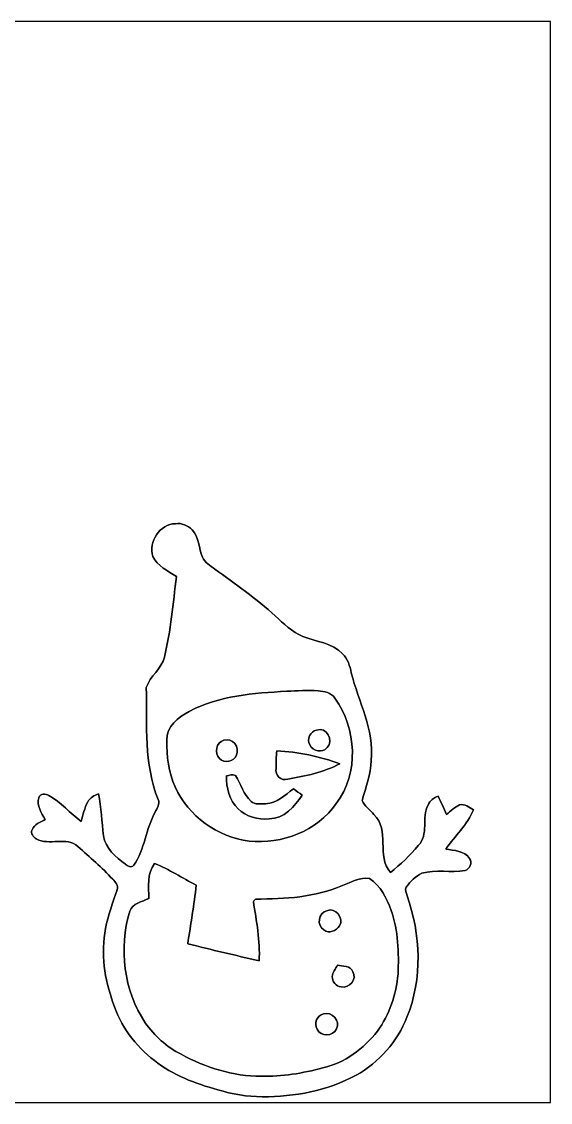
# Model space of a CAD drawing. Header units: centimetres. Extents: x -16.8 to 16.8, y -16.7 to 16.7.
# Drawn here: x 0.46 to 16.77, y -16.67 to 16.67 of the extents above; entities that cross this region are included whole.
import ezdxf

# ---------------------------------------------------------------- set-up
doc = ezdxf.new("R2010")
doc.units = ezdxf.units.CM
doc.header["$MEASUREMENT"] = 0
doc.layers.add('Layer 1', color=7, linetype='Continuous')

msp = doc.modelspace()

# ---------------------------------------------------------------- linework, layer by layer
at = {"layer": 'Layer 1', "color": 7}
for points, knots in [([(-16.77458, 16.66875), (-16.77458, 16.66875), (16.77458, 16.66875), (16.77458, 16.66875), (16.77458, 16.66875), (16.77458, 16.66875), (16.77458, -16.66875), (16.77458, -16.66875), (16.77458, -16.66875), (16.77458, -16.66875), (-16.77458, -16.66875), (-16.77458, -16.66875), (-16.77458, -16.66875), (-16.77458, -16.66875), (-16.77458, 16.66875), (-16.77458, 16.66875), (-16.77458, 16.66875), (-16.77458, 16.66875), (-16.77458, 16.66875), (-16.77458, 16.66875)], [0, 0, 0, 0, 0.16666667, 0.16666667, 0.16666667, 0.16666667, 0.33333333, 0.33333333, 0.33333333, 0.33333333, 0.5, 0.5, 0.5, 0.5, 0.66666667, 0.66666667, 0.66666667, 0.66666667, 1, 1, 1, 1]), ([(4.50991, 0.17074), (4.64079, -0.13476), (4.97699, -0.26988), (5.23557, -0.44768), (5.23557, -0.44768), (5.13151, -1.27741), (5.0606, -2.11631), (4.86692, -2.93123), (4.86692, -2.93123), (4.77555, -3.30024), (4.42489, -3.5179), (4.30318, -3.87033), (4.30318, -3.87033), (4.3367, -5.0225), (4.22628, -6.229), (4.67042, -7.32261), (4.67042, -7.32261), (4.73781, -7.46019), (4.63726, -7.5946), (4.58047, -7.71525), (4.58047, -7.71525), (4.29189, -8.23172), (4.26261, -8.86354), (3.91795, -9.35284), (3.91795, -9.35284), (3.85727, -9.45092), (3.72533, -9.37225), (3.66148, -9.32039), (3.66148, -9.32039), (3.36726, -9.10096), (3.03706, -8.83532), (2.98909, -8.44479), (2.98909, -8.44479), (2.93088, -8.0137), (2.91394, -7.57731), (2.8321, -7.14939), (2.8321, -7.14939), (2.70087, -7.20019), (2.56787, -7.27287), (2.49731, -7.40022), (2.49731, -7.40022), (2.40418, -7.59001), (2.35268, -7.79639), (2.29799, -7.99959), (2.29799, -7.99959), (1.95157, -7.75053), (1.67534, -7.40869), (1.29575, -7.20584), (1.29575, -7.20584), (1.19556, -7.14657), (1.03364, -7.13669), (0.98989, -7.27075), (0.98989, -7.27075), (0.91334, -7.51346), (1.06962, -7.74241), (1.18745, -7.94209), (1.18745, -7.94209), (1.03505, -8.02111), (0.85196, -8.09061), (0.77964, -8.26029), (0.77964, -8.26029), (0.72637, -8.37106), (0.82479, -8.48325), (0.91158, -8.54251), (0.91158, -8.54251), (1.30246, -8.75947), (1.84503, -8.46032), (2.19498, -8.77605), (2.19498, -8.77605), (2.56328, -9.10096), (2.93405, -9.42446), (3.26919, -9.78429), (3.26919, -9.78429), (3.34469, -9.87037), (3.46075, -9.98079), (3.40607, -10.10849), (3.40607, -10.10849), (3.27201, -10.50361), (3.12667, -10.89695), (3.04941, -11.309), (3.04941, -11.309), (2.90371, -12.0717), (3.01307, -12.86404), (3.27766, -13.58865), (3.27766, -13.58865), (3.49814, -14.30091), (3.96628, -14.92603), (4.55507, -15.37723), (4.55507, -15.37723), (5.12304, -15.83231), (5.81625, -16.0849), (6.50875, -16.28034), (6.50875, -16.28034), (6.95466, -16.41193), (7.41786, -16.49659), (7.88423, -16.49448), (7.88423, -16.49448), (8.88259, -16.50294), (9.8993, -16.3068), (10.78371, -15.8302), (10.78371, -15.8302), (11.48962, -15.43544), (12.05794, -14.79409), (12.34722, -14.03703), (12.34722, -14.03703), (12.83794, -12.85064), (12.77197, -11.48927), (12.35075, -10.2937), (12.35075, -10.2937), (12.33558, -10.21327), (12.26608, -10.11132), (12.32429, -10.03088), (12.32429, -10.03088), (12.44424, -9.84885), (12.61886, -9.70174), (12.81148, -9.60191), (12.81148, -9.60191), (13.24222, -9.47349), (13.70189, -9.59097), (14.14074, -9.51689), (14.14074, -9.51689), (14.28891, -9.47173), (14.37781, -9.27735), (14.27939, -9.14612), (14.27939, -9.14612), (14.12487, -8.89952), (13.80031, -8.90446), (13.54702, -8.85437), (13.54702, -8.85437), (13.82959, -8.44867), (14.21483, -8.11071), (14.39968, -7.64081), (14.39968, -7.64081), (14.2621, -7.57837), (14.13757, -7.44537), (13.97317, -7.48912), (13.97317, -7.48912), (13.82042, -7.56003), (13.70083, -7.68456), (13.56713, -7.78369), (13.56713, -7.78369), (13.48105, -7.59601), (13.40238, -7.40481), (13.3096, -7.22066), (13.3096, -7.22066), (13.18189, -7.27922), (13.04925, -7.35401), (13.00092, -7.49653), (13.00092, -7.49653), (12.79172, -7.88741), (13.03232, -8.41128), (12.69859, -8.74571), (12.69859, -8.74571), (12.44494, -9.05298), (12.15249, -9.32921), (11.83852, -9.57439), (11.83852, -9.57439), (11.39261, -9.06216), (11.8364, -8.26876), (11.32911, -7.7911), (11.32911, -7.7911), (11.22292, -7.63411), (11.03454, -7.53251), (10.96504, -7.35295), (10.96504, -7.35295), (11.07722, -6.94902), (11.23632, -6.54791), (11.24761, -6.12211), (11.24761, -6.12211), (11.33969, -5.17066), (10.85391, -4.31094), (10.63025, -3.41489), (10.63025, -3.41489), (10.58439, -3.20463), (10.52512, -2.98379), (10.36214, -2.83139), (10.36214, -2.83139), (10.03653, -2.49379), (9.54687, -2.45957), (9.13306, -2.29411), (9.13306, -2.29411), (8.80004, -2.16006), (8.54851, -1.89653), (8.28569, -1.66264), (8.28569, -1.66264), (7.70008, -1.13489), (7.05626, -0.67804), (6.41914, -0.21625), (6.41914, -0.21625), (6.2805, -0.11148), (6.1087, -0.02328), (6.04167, 0.14781), (6.04167, 0.14781), (5.92596, 0.42792), (5.93513, 0.75918), (5.72417, 0.99624), (5.72417, 0.99624), (5.58341, 1.11866), (5.39785, 1.21814), (5.20488, 1.18216), (5.20488, 1.18216), (4.72511, 1.17934), (4.36386, 0.61419), (4.50991, 0.17074)], [0, 0, 0, 0, 0.01923077, 0.01923077, 0.01923077, 0.01923077, 0.03846154, 0.03846154, 0.03846154, 0.03846154, 0.05769231, 0.05769231, 0.05769231, 0.05769231, 0.07692308, 0.07692308, 0.07692308, 0.07692308, 0.09615385, 0.09615385, 0.09615385, 0.09615385, 0.11538462, 0.11538462, 0.11538462, 0.11538462, 0.13461538, 0.13461538, 0.13461538, 0.13461538, 0.15384615, 0.15384615, 0.15384615, 0.15384615, 0.17307692, 0.17307692, 0.17307692, 0.17307692, 0.19230769, 0.19230769, 0.19230769, 0.19230769, 0.21153846, 0.21153846, 0.21153846, 0.21153846, 0.23076923, 0.23076923, 0.23076923, 0.23076923, 0.25, 0.25, 0.25, 0.25, 0.26923077, 0.26923077, 0.26923077, 0.26923077, 0.28846154, 0.28846154, 0.28846154, 0.28846154, 0.30769231, 0.30769231, 0.30769231, 0.30769231, 0.32692308, 0.32692308, 0.32692308, 0.32692308, 0.34615385, 0.34615385, 0.34615385, 0.34615385, 0.36538462, 0.36538462, 0.36538462, 0.36538462, 0.38461538, 0.38461538, 0.38461538, 0.38461538, 0.40384615, 0.40384615, 0.40384615, 0.40384615, 0.42307692, 0.42307692, 0.42307692, 0.42307692, 0.44230769, 0.44230769, 0.44230769, 0.44230769, 0.46153846, 0.46153846, 0.46153846, 0.46153846, 0.48076923, 0.48076923, 0.48076923, 0.48076923, 0.5, 0.5, 0.5, 0.5, 0.51923077, 0.51923077, 0.51923077, 0.51923077, 0.53846154, 0.53846154, 0.53846154, 0.53846154, 0.55769231, 0.55769231, 0.55769231, 0.55769231, 0.57692308, 0.57692308, 0.57692308, 0.57692308, 0.59615385, 0.59615385, 0.59615385, 0.59615385, 0.61538462, 0.61538462, 0.61538462, 0.61538462, 0.63461538, 0.63461538, 0.63461538, 0.63461538, 0.65384615, 0.65384615, 0.65384615, 0.65384615, 0.67307692, 0.67307692, 0.67307692, 0.67307692, 0.69230769, 0.69230769, 0.69230769, 0.69230769, 0.71153846, 0.71153846, 0.71153846, 0.71153846, 0.73076923, 0.73076923, 0.73076923, 0.73076923, 0.75, 0.75, 0.75, 0.75, 0.76923077, 0.76923077, 0.76923077, 0.76923077, 0.78846154, 0.78846154, 0.78846154, 0.78846154, 0.80769231, 0.80769231, 0.80769231, 0.80769231, 0.82692308, 0.82692308, 0.82692308, 0.82692308, 0.84615385, 0.84615385, 0.84615385, 0.84615385, 0.86538462, 0.86538462, 0.86538462, 0.86538462, 0.88461538, 0.88461538, 0.88461538, 0.88461538, 0.90384615, 0.90384615, 0.90384615, 0.90384615, 0.92307692, 0.92307692, 0.92307692, 0.92307692, 0.94230769, 0.94230769, 0.94230769, 0.94230769, 0.96153846, 0.96153846, 0.96153846, 0.96153846, 1, 1, 1, 1]), ([(8.64129, -3.98674), (8.96302, -3.97228), (9.28652, -3.95323), (9.60896, -3.97439), (9.60896, -3.97439), (9.79205, -3.99838), (10.01924, -4.02202), (10.12296, -4.20088), (10.12296, -4.20088), (10.79535, -5.13327), (10.88178, -6.51792), (10.16423, -7.44961), (10.16423, -7.44961), (9.58462, -8.30651), (8.48783, -8.70973), (7.47924, -8.61342), (7.47924, -8.61342), (6.5024, -8.48254), (5.60141, -7.84154), (5.19501, -6.93879), (5.19501, -6.93879), (4.99886, -6.48582), (4.93077, -5.98699), (4.93536, -5.49663), (4.93536, -5.49663), (4.93289, -5.07859), (5.28708, -4.78402), (5.62927, -4.60763), (5.62927, -4.60763), (6.55179, -4.11974), (7.61929, -4.0453), (8.64129, -3.98674), (8.64129, -3.98674), (8.64129, -3.98674), (8.64129, -3.98674), (8.64129, -3.98674)], [0, 0, 0, 0, 0.1, 0.1, 0.1, 0.1, 0.2, 0.2, 0.2, 0.2, 0.3, 0.3, 0.3, 0.3, 0.4, 0.4, 0.4, 0.4, 0.5, 0.5, 0.5, 0.5, 0.6, 0.6, 0.6, 0.6, 0.7, 0.7, 0.7, 0.7, 0.8, 0.8, 0.8, 0.8, 1, 1, 1, 1]), ([(9.55746, -5.18301), (9.36202, -5.22111), (9.25477, -5.46806), (9.35214, -5.63951), (9.35214, -5.63951), (9.44386, -5.83882), (9.74266, -5.90479), (9.88907, -5.72629), (9.88907, -5.72629), (10.10461, -5.50968), (9.86719, -5.06554), (9.55746, -5.18301), (9.55746, -5.18301), (9.55746, -5.18301), (9.55746, -5.18301), (9.55746, -5.18301)], [0, 0, 0, 0, 0.2, 0.2, 0.2, 0.2, 0.4, 0.4, 0.4, 0.4, 0.6, 0.6, 0.6, 0.6, 1, 1, 1, 1]), ([(6.6996, -5.4991), (6.46359, -5.56154), (6.39092, -5.89809), (6.56731, -6.06213), (6.56731, -6.06213), (6.71266, -6.229), (7.01075, -6.15844), (7.08766, -5.95736), (7.08766, -5.95736), (7.20125, -5.72029), (6.96242, -5.4035), (6.6996, -5.4991), (6.6996, -5.4991), (6.6996, -5.4991), (6.6996, -5.4991), (6.6996, -5.4991)], [0, 0, 0, 0, 0.2, 0.2, 0.2, 0.2, 0.4, 0.4, 0.4, 0.4, 0.6, 0.6, 0.6, 0.6, 1, 1, 1, 1]), ([(8.33261, -5.82612), (8.30933, -6.00569), (8.3058, -6.18596), (8.31215, -6.36764), (8.31215, -6.36764), (8.26241, -6.56731), (8.46984, -6.77721), (8.67092, -6.69466), (8.67092, -6.69466), (9.22232, -6.60576), (9.78076, -6.48335), (10.2803, -6.22512), (10.2803, -6.22512), (9.65588, -6.00146), (8.9976, -5.84764), (8.33261, -5.82612), (8.33261, -5.82612), (8.33261, -5.82612), (8.33261, -5.82612), (8.33261, -5.82612)], [0, 0, 0, 0, 0.16666667, 0.16666667, 0.16666667, 0.16666667, 0.33333333, 0.33333333, 0.33333333, 0.33333333, 0.5, 0.5, 0.5, 0.5, 0.66666667, 0.66666667, 0.66666667, 0.66666667, 1, 1, 1, 1]), ([(6.77545, -6.5973), (6.77721, -6.9596), (6.86541, -7.35083), (7.13599, -7.61012), (7.13599, -7.61012), (7.3854, -7.85954), (7.75194, -7.95443), (8.09696, -7.92127), (8.09696, -7.92127), (8.55345, -7.92268), (8.88647, -7.54345), (9.11507, -7.18961), (9.11507, -7.18961), (9.02652, -7.12611), (8.93833, -7.06296), (8.84837, -7.00158), (8.84837, -7.00158), (8.58132, -7.18855), (8.33296, -7.43268), (7.99042, -7.46266), (7.99042, -7.46266), (7.84084, -7.45314), (7.6581, -7.50041), (7.53886, -7.38258), (7.53886, -7.38258), (7.29932, -7.17268), (7.22348, -6.84953), (7.05767, -6.58883), (7.05767, -6.58883), (6.96948, -6.53838), (6.86752, -6.5853), (6.77545, -6.5973)], [0, 0, 0, 0, 0.11111111, 0.11111111, 0.11111111, 0.11111111, 0.22222222, 0.22222222, 0.22222222, 0.22222222, 0.33333333, 0.33333333, 0.33333333, 0.33333333, 0.44444444, 0.44444444, 0.44444444, 0.44444444, 0.55555556, 0.55555556, 0.55555556, 0.55555556, 0.66666667, 0.66666667, 0.66666667, 0.66666667, 0.77777778, 0.77777778, 0.77777778, 0.77777778, 1, 1, 1, 1]), ([(4.56212, -9.30134), (5.01332, -9.47596), (5.41584, -9.75254), (5.84835, -9.96668), (5.84835, -9.96668), (5.7852, -10.5724), (5.67231, -11.17141), (5.58553, -11.77396), (5.58553, -11.77396), (6.31613, -11.96305), (7.05273, -12.13097), (7.78827, -12.30207), (7.78827, -12.30207), (7.82391, -11.68647), (7.70255, -11.07369), (7.60942, -10.46762), (7.60942, -10.46762), (7.63305, -10.44399), (7.65669, -10.4207), (7.68068, -10.39777), (7.68068, -10.39777), (8.58661, -10.39848), (9.51936, -10.34239), (10.36108, -9.97479), (10.36108, -9.97479), (10.62672, -9.87989), (10.89836, -9.70739), (11.18941, -9.7663), (11.18941, -9.7663), (11.5383, -9.98149), (11.72139, -10.37908), (11.86497, -10.74808), (11.86497, -10.74808), (12.07664, -11.37814), (12.10239, -12.05442), (12.07417, -12.71341), (12.07417, -12.71341), (12.01702, -13.33959), (11.80853, -13.96083), (11.43882, -14.47271), (11.43882, -14.47271), (11.01478, -15.01175), (10.42952, -15.45026), (9.75395, -15.60759), (9.75395, -15.60759), (9.13201, -15.7667), (8.49383, -15.88488), (7.84895, -15.85912), (7.84895, -15.85912), (6.98288, -15.86936), (6.13622, -15.59313), (5.38021, -15.18638), (5.38021, -15.18638), (4.93889, -14.95848), (4.55824, -14.6177), (4.27179, -14.21342), (4.27179, -14.21342), (3.60751, -13.21752), (3.45299, -11.91472), (3.79412, -10.77524), (3.79412, -10.77524), (3.88232, -10.52548), (4.17618, -10.47962), (4.38609, -10.38013), (4.38609, -10.38013), (4.37444, -10.01219), (4.32188, -9.61637), (4.56212, -9.30134), (4.56212, -9.30134), (4.56212, -9.30134), (4.56212, -9.30134), (4.56212, -9.30134)], [0, 0, 0, 0, 0.05263158, 0.05263158, 0.05263158, 0.05263158, 0.10526316, 0.10526316, 0.10526316, 0.10526316, 0.15789474, 0.15789474, 0.15789474, 0.15789474, 0.21052632, 0.21052632, 0.21052632, 0.21052632, 0.26315789, 0.26315789, 0.26315789, 0.26315789, 0.31578947, 0.31578947, 0.31578947, 0.31578947, 0.36842105, 0.36842105, 0.36842105, 0.36842105, 0.42105263, 0.42105263, 0.42105263, 0.42105263, 0.47368421, 0.47368421, 0.47368421, 0.47368421, 0.52631579, 0.52631579, 0.52631579, 0.52631579, 0.57894737, 0.57894737, 0.57894737, 0.57894737, 0.63157895, 0.63157895, 0.63157895, 0.63157895, 0.68421053, 0.68421053, 0.68421053, 0.68421053, 0.73684211, 0.73684211, 0.73684211, 0.73684211, 0.78947368, 0.78947368, 0.78947368, 0.78947368, 0.84210526, 0.84210526, 0.84210526, 0.84210526, 0.89473684, 0.89473684, 0.89473684, 0.89473684, 1, 1, 1, 1]), ([(9.87496, -10.75549), (9.62307, -10.81687), (9.54969, -11.22116), (9.78888, -11.34322), (9.78888, -11.34322), (9.94516, -11.48503), (10.16882, -11.37144), (10.27007, -11.22327), (10.27007, -11.22327), (10.41929, -10.99009), (10.14377, -10.63519), (9.87496, -10.75549), (9.87496, -10.75549), (9.87496, -10.75549), (9.87496, -10.75549), (9.87496, -10.75549)], [0, 0, 0, 0, 0.2, 0.2, 0.2, 0.2, 0.4, 0.4, 0.4, 0.4, 0.6, 0.6, 0.6, 0.6, 1, 1, 1, 1]), ([(10.20198, -12.43647), (10.14695, -12.55183), (10.0584, -12.65837), (10.04111, -12.78855), (10.04111, -12.78855), (10.03935, -12.94095), (10.16282, -13.09405), (10.3184, -13.10534), (10.3184, -13.10534), (10.56816, -13.15826), (10.81617, -12.87639), (10.67999, -12.63862), (10.67999, -12.63862), (10.61085, -12.44529), (10.36038, -12.46893), (10.20198, -12.43647), (10.20198, -12.43647), (10.20198, -12.43647), (10.20198, -12.43647), (10.20198, -12.43647)], [0, 0, 0, 0, 0.16666667, 0.16666667, 0.16666667, 0.16666667, 0.33333333, 0.33333333, 0.33333333, 0.33333333, 0.5, 0.5, 0.5, 0.5, 0.66666667, 0.66666667, 0.66666667, 0.66666667, 1, 1, 1, 1]), ([(9.77089, -13.93578), (9.57756, -13.99399), (9.46891, -14.22753), (9.57615, -14.41238), (9.57615, -14.41238), (9.68199, -14.64945), (10.07569, -14.64239), (10.17164, -14.40286), (10.17164, -14.40286), (10.31028, -14.16156), (10.02806, -13.85711), (9.77089, -13.93578)], [0, 0, 0, 0, 0.25, 0.25, 0.25, 0.25, 0.5, 0.5, 0.5, 0.5, 1, 1, 1, 1])]:
    msp.add_open_spline(points, degree=3, knots=knots, dxfattribs=at)
at = {"layer": 'Layer 1', "color": 252}
for points, knots in [([(4.50991, 0.17074), (4.36386, 0.61419), (4.72511, 1.17934), (5.20488, 1.18216), (5.20488, 1.18216), (5.39785, 1.21814), (5.58341, 1.11866), (5.72417, 0.99624), (5.72417, 0.99624), (5.93513, 0.75918), (5.92596, 0.42792), (6.04167, 0.14781), (6.04167, 0.14781), (6.1087, -0.02328), (6.2805, -0.11148), (6.41914, -0.21625), (6.41914, -0.21625), (7.05626, -0.67804), (7.70008, -1.13489), (8.28569, -1.66264), (8.28569, -1.66264), (8.54851, -1.89653), (8.80004, -2.16006), (9.13306, -2.29411), (9.13306, -2.29411), (9.54687, -2.45957), (10.03653, -2.49379), (10.36214, -2.83139), (10.36214, -2.83139), (10.52512, -2.98379), (10.58439, -3.20463), (10.63025, -3.41489), (10.63025, -3.41489), (10.85391, -4.31094), (11.33969, -5.17066), (11.24761, -6.12211), (11.24761, -6.12211), (11.23632, -6.54791), (11.07722, -6.94902), (10.96504, -7.35295), (10.96504, -7.35295), (11.03454, -7.53251), (11.22292, -7.63411), (11.32911, -7.7911), (11.32911, -7.7911), (11.8364, -8.26876), (11.39261, -9.06216), (11.83852, -9.57439), (11.83852, -9.57439), (12.15249, -9.32921), (12.44494, -9.05298), (12.69859, -8.74571), (12.69859, -8.74571), (13.03232, -8.41128), (12.79172, -7.88741), (13.00092, -7.49653), (13.00092, -7.49653), (13.04925, -7.35401), (13.18189, -7.27922), (13.3096, -7.22066), (13.3096, -7.22066), (13.40238, -7.40481), (13.48105, -7.59601), (13.56713, -7.78369), (13.56713, -7.78369), (13.70083, -7.68456), (13.82042, -7.56003), (13.97317, -7.48912), (13.97317, -7.48912), (14.13757, -7.44537), (14.2621, -7.57837), (14.39968, -7.64081), (14.39968, -7.64081), (14.21483, -8.11071), (13.82959, -8.44867), (13.54702, -8.85437), (13.54702, -8.85437), (13.80031, -8.90446), (14.12487, -8.89952), (14.27939, -9.14612), (14.27939, -9.14612), (14.37781, -9.27735), (14.28891, -9.47173), (14.14074, -9.51689), (14.14074, -9.51689), (13.70189, -9.59097), (13.24222, -9.47349), (12.81148, -9.60191), (12.81148, -9.60191), (12.61886, -9.70174), (12.44424, -9.84885), (12.32429, -10.03088), (12.32429, -10.03088), (12.26608, -10.11132), (12.33558, -10.21327), (12.35075, -10.2937), (12.35075, -10.2937), (12.77197, -11.48927), (12.83794, -12.85064), (12.34722, -14.03703), (12.34722, -14.03703), (12.05794, -14.79409), (11.48962, -15.43544), (10.78371, -15.8302), (10.78371, -15.8302), (9.8993, -16.3068), (8.88259, -16.50294), (7.88423, -16.49448), (7.88423, -16.49448), (7.41786, -16.49659), (6.95466, -16.41193), (6.50875, -16.28034), (6.50875, -16.28034), (5.81625, -16.0849), (5.12304, -15.83231), (4.55507, -15.37723), (4.55507, -15.37723), (3.96628, -14.92603), (3.49814, -14.30091), (3.27766, -13.58865), (3.27766, -13.58865), (3.01307, -12.86404), (2.90371, -12.0717), (3.04941, -11.309), (3.04941, -11.309), (3.12667, -10.89695), (3.27201, -10.50361), (3.40607, -10.10849), (3.40607, -10.10849), (3.46075, -9.98079), (3.34469, -9.87037), (3.26919, -9.78429), (3.26919, -9.78429), (2.93405, -9.42446), (2.56328, -9.10096), (2.19498, -8.77605), (2.19498, -8.77605), (1.84503, -8.46032), (1.30246, -8.75947), (0.91158, -8.54251), (0.91158, -8.54251), (0.82479, -8.48325), (0.72637, -8.37106), (0.77964, -8.26029), (0.77964, -8.26029), (0.85196, -8.09061), (1.03505, -8.02111), (1.18745, -7.94209), (1.18745, -7.94209), (1.06962, -7.74241), (0.91334, -7.51346), (0.98989, -7.27075), (0.98989, -7.27075), (1.03364, -7.13669), (1.19556, -7.14657), (1.29575, -7.20584), (1.29575, -7.20584), (1.67534, -7.40869), (1.95157, -7.75053), (2.29799, -7.99959), (2.29799, -7.99959), (2.35268, -7.79639), (2.40418, -7.59001), (2.49731, -7.40022), (2.49731, -7.40022), (2.56787, -7.27287), (2.70087, -7.20019), (2.8321, -7.14939), (2.8321, -7.14939), (2.91394, -7.57731), (2.93088, -8.0137), (2.98909, -8.44479), (2.98909, -8.44479), (3.03706, -8.83532), (3.36726, -9.10096), (3.66148, -9.32039), (3.66148, -9.32039), (3.72533, -9.37225), (3.85727, -9.45092), (3.91795, -9.35284), (3.91795, -9.35284), (4.26261, -8.86354), (4.29189, -8.23172), (4.58047, -7.71525), (4.58047, -7.71525), (4.63726, -7.5946), (4.73781, -7.46019), (4.67042, -7.32261), (4.67042, -7.32261), (4.22628, -6.229), (4.3367, -5.0225), (4.30318, -3.87033), (4.30318, -3.87033), (4.42489, -3.5179), (4.77555, -3.30024), (4.86692, -2.93123), (4.86692, -2.93123), (5.0606, -2.11631), (5.13151, -1.27741), (5.23557, -0.44768), (5.23557, -0.44768), (4.97699, -0.26988), (4.64079, -0.13476), (4.50991, 0.17074), (4.50991, 0.17074), (4.50991, 0.17074), (4.50991, 0.17074), (4.50991, 0.17074)], [0, 0, 0, 0, 0.01886792, 0.01886792, 0.01886792, 0.01886792, 0.03773585, 0.03773585, 0.03773585, 0.03773585, 0.05660377, 0.05660377, 0.05660377, 0.05660377, 0.0754717, 0.0754717, 0.0754717, 0.0754717, 0.09433962, 0.09433962, 0.09433962, 0.09433962, 0.11320755, 0.11320755, 0.11320755, 0.11320755, 0.13207547, 0.13207547, 0.13207547, 0.13207547, 0.1509434, 0.1509434, 0.1509434, 0.1509434, 0.16981132, 0.16981132, 0.16981132, 0.16981132, 0.18867925, 0.18867925, 0.18867925, 0.18867925, 0.20754717, 0.20754717, 0.20754717, 0.20754717, 0.22641509, 0.22641509, 0.22641509, 0.22641509, 0.24528302, 0.24528302, 0.24528302, 0.24528302, 0.26415094, 0.26415094, 0.26415094, 0.26415094, 0.28301887, 0.28301887, 0.28301887, 0.28301887, 0.30188679, 0.30188679, 0.30188679, 0.30188679, 0.32075472, 0.32075472, 0.32075472, 0.32075472, 0.33962264, 0.33962264, 0.33962264, 0.33962264, 0.35849057, 0.35849057, 0.35849057, 0.35849057, 0.37735849, 0.37735849, 0.37735849, 0.37735849, 0.39622642, 0.39622642, 0.39622642, 0.39622642, 0.41509434, 0.41509434, 0.41509434, 0.41509434, 0.43396226, 0.43396226, 0.43396226, 0.43396226, 0.45283019, 0.45283019, 0.45283019, 0.45283019, 0.47169811, 0.47169811, 0.47169811, 0.47169811, 0.49056604, 0.49056604, 0.49056604, 0.49056604, 0.50943396, 0.50943396, 0.50943396, 0.50943396, 0.52830189, 0.52830189, 0.52830189, 0.52830189, 0.54716981, 0.54716981, 0.54716981, 0.54716981, 0.56603774, 0.56603774, 0.56603774, 0.56603774, 0.58490566, 0.58490566, 0.58490566, 0.58490566, 0.60377358, 0.60377358, 0.60377358, 0.60377358, 0.62264151, 0.62264151, 0.62264151, 0.62264151, 0.64150943, 0.64150943, 0.64150943, 0.64150943, 0.66037736, 0.66037736, 0.66037736, 0.66037736, 0.67924528, 0.67924528, 0.67924528, 0.67924528, 0.69811321, 0.69811321, 0.69811321, 0.69811321, 0.71698113, 0.71698113, 0.71698113, 0.71698113, 0.73584906, 0.73584906, 0.73584906, 0.73584906, 0.75471698, 0.75471698, 0.75471698, 0.75471698, 0.77358491, 0.77358491, 0.77358491, 0.77358491, 0.79245283, 0.79245283, 0.79245283, 0.79245283, 0.81132075, 0.81132075, 0.81132075, 0.81132075, 0.83018868, 0.83018868, 0.83018868, 0.83018868, 0.8490566, 0.8490566, 0.8490566, 0.8490566, 0.86792453, 0.86792453, 0.86792453, 0.86792453, 0.88679245, 0.88679245, 0.88679245, 0.88679245, 0.90566038, 0.90566038, 0.90566038, 0.90566038, 0.9245283, 0.9245283, 0.9245283, 0.9245283, 0.94339623, 0.94339623, 0.94339623, 0.94339623, 0.96226415, 0.96226415, 0.96226415, 0.96226415, 1, 1, 1, 1]), ([(8.64129, -3.98674), (7.61929, -4.0453), (6.55179, -4.11974), (5.62927, -4.60763), (5.62927, -4.60763), (5.28708, -4.78402), (4.93289, -5.07859), (4.93536, -5.49663), (4.93536, -5.49663), (4.93077, -5.98699), (4.99886, -6.48582), (5.19501, -6.93879), (5.19501, -6.93879), (5.60141, -7.84154), (6.5024, -8.48254), (7.47924, -8.61342), (7.47924, -8.61342), (8.48783, -8.70973), (9.58462, -8.30651), (10.16423, -7.44961), (10.16423, -7.44961), (10.88178, -6.51792), (10.79535, -5.13327), (10.12296, -4.20088), (10.12296, -4.20088), (10.01924, -4.02202), (9.79205, -3.99838), (9.60896, -3.97439), (9.60896, -3.97439), (9.28652, -3.95323), (8.96302, -3.97228), (8.64129, -3.98674), (8.64129, -3.98674), (8.64129, -3.98674), (8.64129, -3.98674), (8.64129, -3.98674)], [0, 0, 0, 0, 0.1, 0.1, 0.1, 0.1, 0.2, 0.2, 0.2, 0.2, 0.3, 0.3, 0.3, 0.3, 0.4, 0.4, 0.4, 0.4, 0.5, 0.5, 0.5, 0.5, 0.6, 0.6, 0.6, 0.6, 0.7, 0.7, 0.7, 0.7, 0.8, 0.8, 0.8, 0.8, 1, 1, 1, 1]), ([(9.55746, -5.18301), (9.86719, -5.06554), (10.10461, -5.50968), (9.88907, -5.72629), (9.88907, -5.72629), (9.74266, -5.90479), (9.44386, -5.83882), (9.35214, -5.63951), (9.35214, -5.63951), (9.25477, -5.46806), (9.36202, -5.22111), (9.55746, -5.18301)], [0, 0, 0, 0, 0.25, 0.25, 0.25, 0.25, 0.5, 0.5, 0.5, 0.5, 1, 1, 1, 1]), ([(6.6996, -5.4991), (6.96242, -5.4035), (7.20125, -5.72029), (7.08766, -5.95736), (7.08766, -5.95736), (7.01075, -6.15844), (6.71266, -6.229), (6.56731, -6.06213), (6.56731, -6.06213), (6.39092, -5.89809), (6.46359, -5.56154), (6.6996, -5.4991)], [0, 0, 0, 0, 0.25, 0.25, 0.25, 0.25, 0.5, 0.5, 0.5, 0.5, 1, 1, 1, 1]), ([(8.33261, -5.82612), (8.9976, -5.84764), (9.65588, -6.00146), (10.2803, -6.22512), (10.2803, -6.22512), (9.78076, -6.48335), (9.22232, -6.60576), (8.67092, -6.69466), (8.67092, -6.69466), (8.46984, -6.77721), (8.26241, -6.56731), (8.31215, -6.36764), (8.31215, -6.36764), (8.3058, -6.18596), (8.30933, -6.00569), (8.33261, -5.82612)], [0, 0, 0, 0, 0.2, 0.2, 0.2, 0.2, 0.4, 0.4, 0.4, 0.4, 0.6, 0.6, 0.6, 0.6, 1, 1, 1, 1]), ([(6.77545, -6.5973), (6.86752, -6.5853), (6.96948, -6.53838), (7.05767, -6.58883), (7.05767, -6.58883), (7.22348, -6.84953), (7.29932, -7.17268), (7.53886, -7.38258), (7.53886, -7.38258), (7.6581, -7.50041), (7.84084, -7.45314), (7.99042, -7.46266), (7.99042, -7.46266), (8.33296, -7.43268), (8.58132, -7.18855), (8.84837, -7.00158), (8.84837, -7.00158), (8.93833, -7.06296), (9.02652, -7.12611), (9.11507, -7.18961), (9.11507, -7.18961), (8.88647, -7.54345), (8.55345, -7.92268), (8.09696, -7.92127), (8.09696, -7.92127), (7.75194, -7.95443), (7.3854, -7.85954), (7.13599, -7.61012), (7.13599, -7.61012), (6.86541, -7.35083), (6.77721, -6.9596), (6.77545, -6.5973)], [0, 0, 0, 0, 0.11111111, 0.11111111, 0.11111111, 0.11111111, 0.22222222, 0.22222222, 0.22222222, 0.22222222, 0.33333333, 0.33333333, 0.33333333, 0.33333333, 0.44444444, 0.44444444, 0.44444444, 0.44444444, 0.55555556, 0.55555556, 0.55555556, 0.55555556, 0.66666667, 0.66666667, 0.66666667, 0.66666667, 0.77777778, 0.77777778, 0.77777778, 0.77777778, 1, 1, 1, 1]), ([(4.56212, -9.30134), (4.32188, -9.61637), (4.37444, -10.01219), (4.38609, -10.38013), (4.38609, -10.38013), (4.17618, -10.47962), (3.88232, -10.52548), (3.79412, -10.77524), (3.79412, -10.77524), (3.45299, -11.91472), (3.60751, -13.21752), (4.27179, -14.21342), (4.27179, -14.21342), (4.55824, -14.6177), (4.93889, -14.95848), (5.38021, -15.18638), (5.38021, -15.18638), (6.13622, -15.59313), (6.98288, -15.86936), (7.84895, -15.85912), (7.84895, -15.85912), (8.49383, -15.88488), (9.13201, -15.7667), (9.75395, -15.60759), (9.75395, -15.60759), (10.42952, -15.45026), (11.01478, -15.01175), (11.43882, -14.47271), (11.43882, -14.47271), (11.80853, -13.96083), (12.01702, -13.33959), (12.07417, -12.71341), (12.07417, -12.71341), (12.10239, -12.05442), (12.07664, -11.37814), (11.86497, -10.74808), (11.86497, -10.74808), (11.72139, -10.37908), (11.5383, -9.98149), (11.18941, -9.7663), (11.18941, -9.7663), (10.89836, -9.70739), (10.62672, -9.87989), (10.36108, -9.97479), (10.36108, -9.97479), (9.51936, -10.34239), (8.58661, -10.39848), (7.68068, -10.39777), (7.68068, -10.39777), (7.65669, -10.4207), (7.63305, -10.44399), (7.60942, -10.46762), (7.60942, -10.46762), (7.70255, -11.07369), (7.82391, -11.68647), (7.78827, -12.30207), (7.78827, -12.30207), (7.05273, -12.13097), (6.31613, -11.96305), (5.58553, -11.77396), (5.58553, -11.77396), (5.67231, -11.17141), (5.7852, -10.5724), (5.84835, -9.96668), (5.84835, -9.96668), (5.41584, -9.75254), (5.01332, -9.47596), (4.56212, -9.30134)], [0, 0, 0, 0, 0.05555556, 0.05555556, 0.05555556, 0.05555556, 0.11111111, 0.11111111, 0.11111111, 0.11111111, 0.16666667, 0.16666667, 0.16666667, 0.16666667, 0.22222222, 0.22222222, 0.22222222, 0.22222222, 0.27777778, 0.27777778, 0.27777778, 0.27777778, 0.33333333, 0.33333333, 0.33333333, 0.33333333, 0.38888889, 0.38888889, 0.38888889, 0.38888889, 0.44444444, 0.44444444, 0.44444444, 0.44444444, 0.5, 0.5, 0.5, 0.5, 0.55555556, 0.55555556, 0.55555556, 0.55555556, 0.61111111, 0.61111111, 0.61111111, 0.61111111, 0.66666667, 0.66666667, 0.66666667, 0.66666667, 0.72222222, 0.72222222, 0.72222222, 0.72222222, 0.77777778, 0.77777778, 0.77777778, 0.77777778, 0.83333333, 0.83333333, 0.83333333, 0.83333333, 0.88888889, 0.88888889, 0.88888889, 0.88888889, 1, 1, 1, 1]), ([(9.87496, -10.75549), (10.14377, -10.63519), (10.41929, -10.99009), (10.27007, -11.22327), (10.27007, -11.22327), (10.16882, -11.37144), (9.94516, -11.48503), (9.78888, -11.34322), (9.78888, -11.34322), (9.54969, -11.22116), (9.62307, -10.81687), (9.87496, -10.75549)], [0, 0, 0, 0, 0.25, 0.25, 0.25, 0.25, 0.5, 0.5, 0.5, 0.5, 1, 1, 1, 1]), ([(10.20198, -12.43647), (10.36038, -12.46893), (10.61085, -12.44529), (10.67999, -12.63862), (10.67999, -12.63862), (10.81617, -12.87639), (10.56816, -13.15826), (10.3184, -13.10534), (10.3184, -13.10534), (10.16282, -13.09405), (10.03935, -12.94095), (10.04111, -12.78855), (10.04111, -12.78855), (10.0584, -12.65837), (10.14695, -12.55183), (10.20198, -12.43647)], [0, 0, 0, 0, 0.2, 0.2, 0.2, 0.2, 0.4, 0.4, 0.4, 0.4, 0.6, 0.6, 0.6, 0.6, 1, 1, 1, 1]), ([(9.77089, -13.93578), (10.02806, -13.85711), (10.31028, -14.16156), (10.17164, -14.40286), (10.17164, -14.40286), (10.07569, -14.64239), (9.68199, -14.64945), (9.57615, -14.41238), (9.57615, -14.41238), (9.46891, -14.22753), (9.57756, -13.99399), (9.77089, -13.93578)], [0, 0, 0, 0, 0.25, 0.25, 0.25, 0.25, 0.5, 0.5, 0.5, 0.5, 1, 1, 1, 1])]:
    msp.add_open_spline(points, degree=3, knots=knots, dxfattribs=at)

doc.saveas('drawing.dxf')
